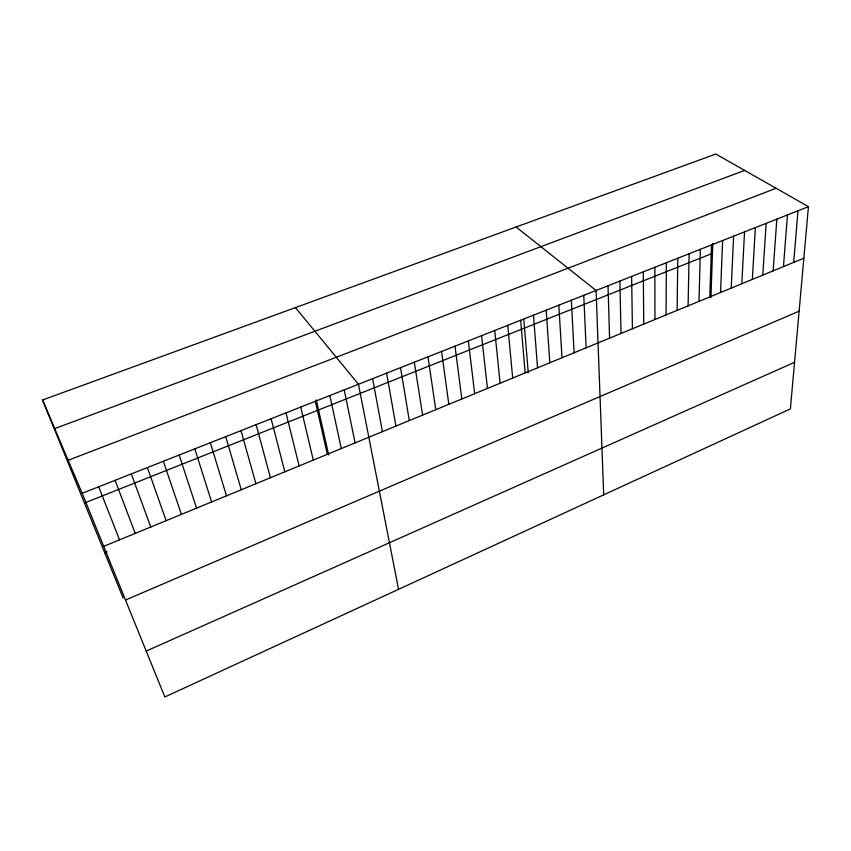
<?xml version="1.0" encoding="UTF-8"?>
<svg xmlns="http://www.w3.org/2000/svg" width="851" height="851" viewBox="0 0 851 851"><rect width="100%" height="100%" fill="white"/><g stroke="black" fill="none" stroke-linecap="round" stroke-linejoin="round"><path stroke-width="1.28" d="M666.067 314.923L666.376 262.736M677.119 310.37L677.79 258.225M688.097 305.849L689.119 253.758M698.99 301.371L700.373 249.322M709.808 296.914L711.532 244.907M710.947 297.531L712.766 243.503M720.552 292.499L722.616 240.535M731.222 288.106L733.615 236.195M741.817 283.745L744.54 231.887M752.337 279.415L755.38 227.6M762.783 275.118L766.145 223.356M773.155 270.852L776.835 219.132M783.452 266.608L787.452 214.952M793.685 262.395L797.983 210.793M808.45 206.655L790.388 408.884L164.828 696.969L82.196 493.303L42.55 400.002L715.797 154.031L808.45 206.655L82.196 493.303M146.212 651.089L794.547 362.303M125.501 600.029L799.11 311.179M104.758 552.873L107.173 551.873M103.716 546.353L803.844 258.215M84.472 503.026L712.436 253.353M68.154 460.274L776.08 188.273M54.709 428.627L744.625 170.413M516.1 226.994L596.083 290.478L603.699 494.856M295.457 307.605L358.473 384.258L398.555 589.328M42.55 400.002L123.118 597.987M98.716 486.783L119.534 539.853M115.087 480.326L135.203 533.396M131.32 473.922L150.744 527.003M147.404 467.571L166.158 520.663M163.349 461.274L181.433 514.366M179.146 455.04L196.581 508.132M194.815 448.86L211.601 501.952M210.335 442.733L226.494 495.825M225.728 436.659L241.269 489.75M240.993 430.627L255.917 483.719M256.119 424.66L270.437 477.741M271.118 418.745L284.84 471.816M285.989 412.873L299.126 465.933M300.733 407.055L313.296 460.104M315.349 401.278L327.348 454.317M316.264 399.885L328.688 454.987M329.848 395.566L341.294 448.583M344.219 389.886L355.112 442.892M372.61 378.684L382.429 431.648M386.62 373.153L395.928 426.096M400.523 367.664L409.31 420.585M414.309 362.218L422.596 415.118M427.989 356.824L435.776 409.693M441.552 351.474L448.839 404.321M454.998 346.166L461.816 398.981M468.348 340.9L474.677 393.683M481.581 335.666L487.453 388.428M494.718 330.486L500.122 383.216M507.739 325.348L512.685 378.046M520.663 320.242L525.163 372.908M523.801 319.327L528.269 372.781M533.481 315.189L537.545 367.813M546.193 310.168L549.82 362.76M558.82 305.19L562.011 357.739M571.34 300.243L574.117 352.761M583.754 295.34L586.116 347.825M608.018 285.766L609.582 338.166M619.868 281.096L621.039 333.443M631.623 276.447L632.421 328.763M643.292 271.841L643.718 324.114M654.876 267.267L654.93 319.497"/></g></svg>
